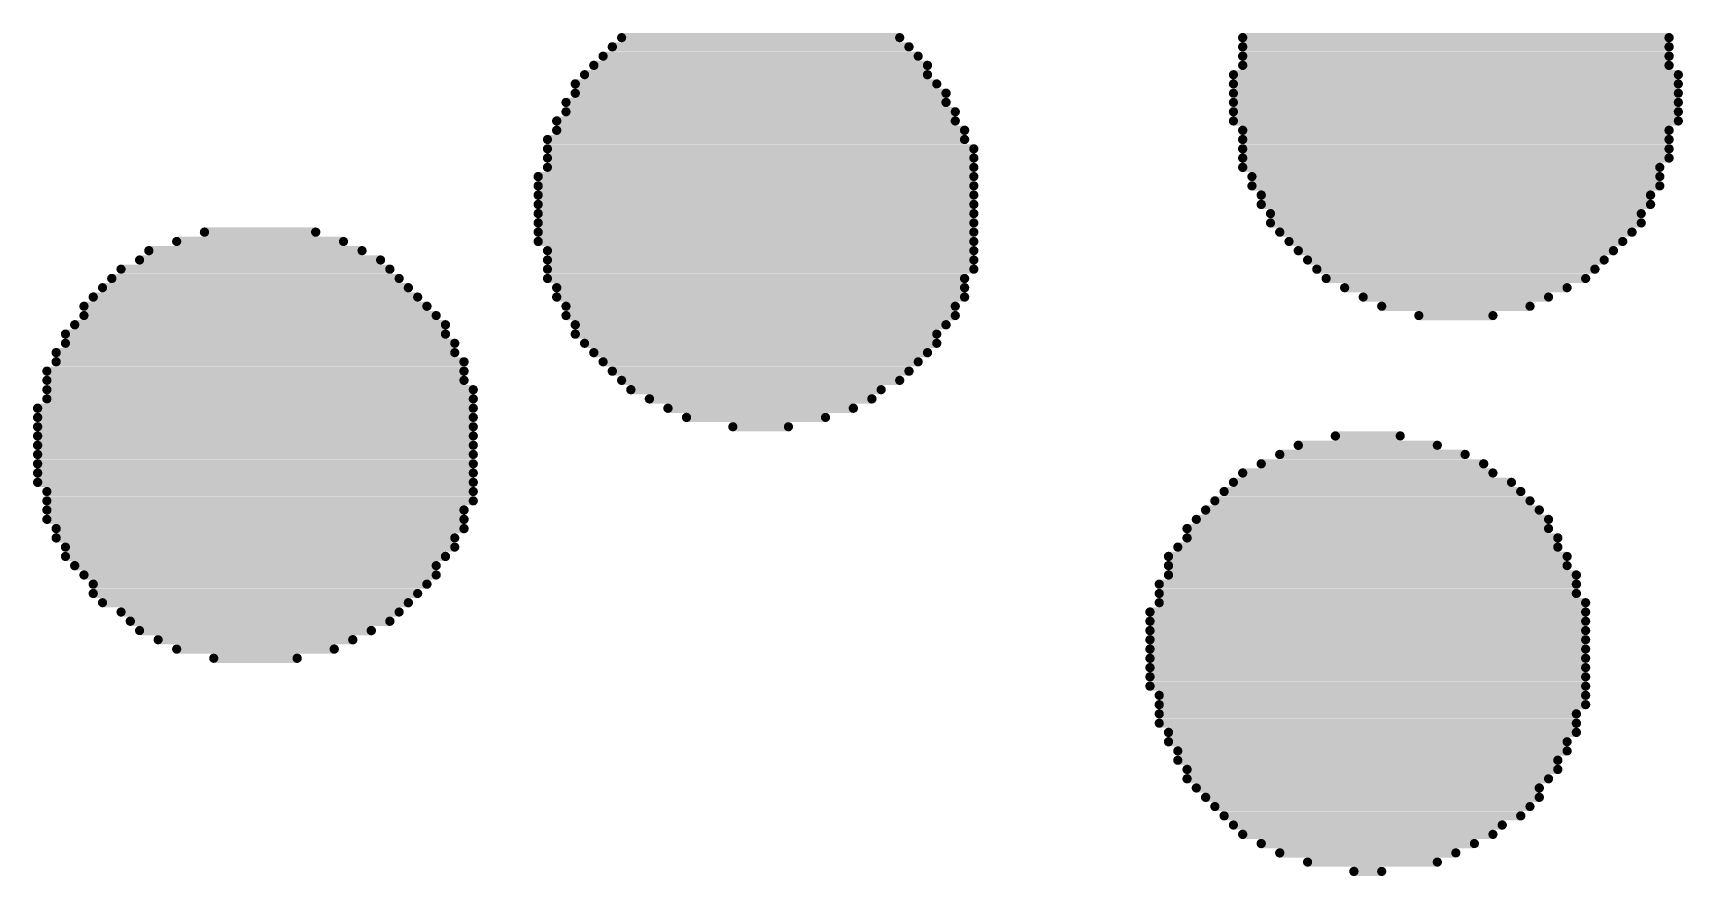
# Model space of a CAD drawing. Header units: millimetres. Extents: x 45 to 209, y 90 to 189.
# Drawn here: x 134.918 to 136.048, y 94.905 to 95.483 of the extents above; entities that cross this region are included whole.
import ezdxf

# ---------------------------------------------------------------- set-up
doc = ezdxf.new("R2010")
doc.units = ezdxf.units.MM
doc.layers.add('TopOverlay', color=2, linetype='Continuous')

# ---------------------------------------------------------------- blocks, each defined once
blk = doc.blocks.new('5394DE47_A0E8_4329_8464_7791B7C19310_63')
at = {"layer": 'TopOverlay', "const_width": 0.00635}
for points in [[(1.6017, 1.3242), (1.7922, 1.3242)], [(2.0272, 1.3242), (2.3193, 1.3242)], [(1.589, 1.3115), (1.8049, 1.3115)], [(1.5954, 1.3179), (1.7986, 1.3179)], [(2.0272, 1.3179), (2.3193, 1.3179)], [(2.0272, 1.3115), (2.3193, 1.3115)], [(1.5763, 1.2988), (1.8113, 1.2988)], [(1.5827, 1.3052), (1.8113, 1.3052)], [(2.0208, 1.2988), (2.3256, 1.2988)], [(2.0272, 1.3052), (2.3193, 1.3052)], [(1.57, 1.2925), (1.8176, 1.2925)], [(1.57, 1.2861), (1.824, 1.2861)], [(2.0208, 1.2925), (2.3256, 1.2925)], [(2.0208, 1.2861), (2.3256, 1.2861)], [(1.5636, 1.2798), (1.824, 1.2798)], [(2.0208, 1.2798), (2.3256, 1.2798)], [(1.5573, 1.2671), (1.8303, 1.2671)], [(1.5636, 1.2734), (1.8303, 1.2734)], [(2.0208, 1.2734), (2.3256, 1.2734)], [(2.0208, 1.2671), (2.3256, 1.2671)], [(1.5509, 1.2544), (1.8367, 1.2544)], [(1.5573, 1.2607), (1.8367, 1.2607)], [(2.0272, 1.2607), (2.3193, 1.2607)], [(2.0272, 1.2544), (2.3193, 1.2544)], [(1.5509, 1.248), (1.843, 1.248)], [(1.5509, 1.2417), (1.843, 1.2417)], [(2.0272, 1.248), (2.3193, 1.248)], [(2.0272, 1.2417), (2.3193, 1.2417)], [(1.5446, 1.229), (1.843, 1.229)], [(1.5509, 1.2353), (1.843, 1.2353)], [(2.0272, 1.2353), (2.3129, 1.2353)], [(2.0335, 1.229), (2.3129, 1.229)], [(1.5446, 1.2226), (1.843, 1.2226)], [(2.0335, 1.2226), (2.3129, 1.2226)], [(1.5446, 1.2163), (1.843, 1.2163)], [(1.5446, 1.2099), (1.843, 1.2099)], [(2.0399, 1.2163), (2.3066, 1.2163)], [(2.0399, 1.2099), (2.3066, 1.2099)], [(1.5446, 1.2036), (1.843, 1.2036)], [(1.5446, 1.1972), (1.843, 1.1972)], [(2.0462, 1.2036), (2.3002, 1.2036)], [(2.0462, 1.1972), (2.3002, 1.1972)], [(1.2969, 1.1845), (1.4112, 1.1845)], [(1.316, 1.1909), (1.3922, 1.1909)], [(1.5446, 1.1909), (1.843, 1.1909)], [(1.5446, 1.1845), (1.843, 1.1845)], [(2.0526, 1.1909), (2.2939, 1.1909)], [(2.0589, 1.1845), (2.2875, 1.1845)], [(1.2779, 1.1782), (1.4239, 1.1782)], [(1.5509, 1.1782), (1.843, 1.1782)], [(2.0653, 1.1782), (2.2812, 1.1782)], [(1.2588, 1.1655), (1.443, 1.1655)], [(1.2715, 1.1718), (1.4366, 1.1718)], [(1.5509, 1.1718), (1.843, 1.1718)], [(1.5509, 1.1655), (1.843, 1.1655)], [(2.0716, 1.1718), (2.2748, 1.1718)], [(2.078, 1.1655), (2.2685, 1.1655)], [(1.2461, 1.1528), (1.4557, 1.1528)], [(1.2525, 1.1591), (1.4493, 1.1591)], [(1.5509, 1.1591), (1.8367, 1.1591)], [(1.5573, 1.1528), (1.8367, 1.1528)], [(2.0843, 1.1591), (2.2621, 1.1591)], [(2.097, 1.1528), (2.2494, 1.1528)], [(1.2334, 1.1401), (1.4684, 1.1401)], [(1.2398, 1.1464), (1.462, 1.1464)], [(1.5573, 1.1464), (1.8367, 1.1464)], [(1.5636, 1.1401), (1.8303, 1.1401)], [(2.1097, 1.1464), (2.2367, 1.1464)], [(2.1224, 1.1401), (2.224, 1.1401)], [(1.2271, 1.1274), (1.4811, 1.1274)], [(1.2334, 1.1337), (1.4747, 1.1337)], [(1.5636, 1.1337), (1.8303, 1.1337)], [(1.57, 1.1274), (1.824, 1.1274)], [(2.1478, 1.1337), (2.1986, 1.1337)], [(1.2207, 1.121), (1.4811, 1.121)], [(1.57, 1.121), (1.8176, 1.121)], [(1.2144, 1.1083), (1.4874, 1.1083)], [(1.2207, 1.1147), (1.4874, 1.1147)], [(1.5763, 1.1147), (1.8176, 1.1147)], [(1.5827, 1.1083), (1.8113, 1.1083)], [(1.208, 1.0956), (1.4938, 1.0956)], [(1.2144, 1.102), (1.4938, 1.102)], [(1.589, 1.102), (1.8049, 1.102)], [(1.5954, 1.0956), (1.7986, 1.0956)], [(1.208, 1.0893), (1.4938, 1.0893)], [(1.208, 1.0829), (1.5001, 1.0829)], [(1.6017, 1.0893), (1.7922, 1.0893)], [(1.6081, 1.0829), (1.7795, 1.0829)], [(1.208, 1.0766), (1.5001, 1.0766)], [(1.6208, 1.0766), (1.7732, 1.0766)], [(1.2017, 1.0702), (1.5001, 1.0702)], [(1.2017, 1.0639), (1.5001, 1.0639)], [(1.6335, 1.0702), (1.7605, 1.0702)], [(1.6462, 1.0639), (1.7414, 1.0639)], [(1.2017, 1.0575), (1.5001, 1.0575)], [(1.2017, 1.0512), (1.5001, 1.0512)], [(1.6779, 1.0575), (1.716, 1.0575)], [(2.0907, 1.0512), (2.1351, 1.0512)], [(1.2017, 1.0448), (1.5001, 1.0448)], [(1.2017, 1.0385), (1.5001, 1.0385)], [(2.0526, 1.0385), (2.1796, 1.0385)], [(2.0653, 1.0448), (2.1605, 1.0448)], [(1.2017, 1.0321), (1.5001, 1.0321)], [(1.2017, 1.0258), (1.5001, 1.0258)], [(2.0272, 1.0258), (2.1986, 1.0258)], [(2.0399, 1.0321), (2.1923, 1.0321)], [(1.2017, 1.0194), (1.5001, 1.0194)], [(2.0208, 1.0194), (2.2113, 1.0194)], [(1.208, 1.0131), (1.5001, 1.0131)], [(1.208, 1.0067), (1.5001, 1.0067)], [(2.0081, 1.0067), (2.224, 1.0067)], [(2.0145, 1.0131), (2.2177, 1.0131)], [(1.208, 1.0004), (1.4938, 1.0004)], [(1.208, 0.994), (1.4938, 0.994)], [(1.9954, 0.994), (2.2367, 0.994)], [(2.0018, 1.0004), (2.2304, 1.0004)], [(1.2144, 0.9877), (1.4938, 0.9877)], [(1.2144, 0.9813), (1.4874, 0.9813)], [(1.9891, 0.9877), (2.2367, 0.9877)], [(1.9891, 0.9813), (2.2431, 0.9813)], [(1.2207, 0.975), (1.4874, 0.975)], [(1.9827, 0.975), (2.2431, 0.975)], [(1.2207, 0.9686), (1.4811, 0.9686)], [(1.2271, 0.9623), (1.4747, 0.9623)], [(1.9764, 0.9686), (2.2494, 0.9686)], [(1.9764, 0.9623), (2.2494, 0.9623)], [(1.2334, 0.9559), (1.4747, 0.9559)], [(1.2398, 0.9496), (1.4684, 0.9496)], [(1.97, 0.9496), (2.2558, 0.9496)], [(1.9764, 0.9559), (2.2558, 0.9559)], [(1.2398, 0.9432), (1.462, 0.9432)], [(1.2461, 0.9369), (1.4557, 0.9369)], [(1.97, 0.9432), (2.2558, 0.9432)], [(1.97, 0.9369), (2.2621, 0.9369)], [(1.2588, 0.9305), (1.4493, 0.9305)], [(1.2652, 0.9242), (1.443, 0.9242)], [(1.9637, 0.9305), (2.2621, 0.9305)], [(1.9637, 0.9242), (2.2621, 0.9242)], [(1.2715, 0.9178), (1.4303, 0.9178)], [(1.9637, 0.9178), (2.2621, 0.9178)], [(1.2842, 0.9115), (1.4176, 0.9115)], [(1.2969, 0.9051), (1.4049, 0.9051)], [(1.9637, 0.9115), (2.2621, 0.9115)], [(1.9637, 0.9051), (2.2621, 0.9051)], [(1.3223, 0.8988), (1.3795, 0.8988)], [(1.9637, 0.8988), (2.2621, 0.8988)], [(1.9637, 0.8924), (2.2621, 0.8924)], [(1.9637, 0.8861), (2.2621, 0.8861)], [(1.9637, 0.8797), (2.2621, 0.8797)], [(1.97, 0.8734), (2.2621, 0.8734)], [(1.97, 0.867), (2.2621, 0.867)], [(1.97, 0.8607), (2.2558, 0.8607)], [(1.97, 0.8543), (2.2558, 0.8543)], [(1.9764, 0.848), (2.2558, 0.848)], [(1.9764, 0.8416), (2.2494, 0.8416)], [(1.9827, 0.8353), (2.2494, 0.8353)], [(1.9827, 0.8289), (2.2431, 0.8289)], [(1.9891, 0.8226), (2.2431, 0.8226)], [(1.9891, 0.8162), (2.2367, 0.8162)], [(1.9954, 0.8099), (2.2304, 0.8099)], [(2.0018, 0.8035), (2.2304, 0.8035)], [(2.0081, 0.7972), (2.224, 0.7972)], [(2.0145, 0.7908), (2.2177, 0.7908)], [(2.0208, 0.7845), (2.205, 0.7845)], [(2.0272, 0.7781), (2.1986, 0.7781)], [(2.0399, 0.7718), (2.1859, 0.7718)], [(2.0526, 0.7654), (2.1732, 0.7654)], [(2.0716, 0.7591), (2.1605, 0.7591)], [(2.1034, 0.7527), (2.1224, 0.7527)]]:
    blk.add_lwpolyline(points, dxfattribs=at)
at = {"layer": 'TopOverlay', "const_width": 0.00317}
for points in [[(1.6002, 1.3242, 1), (1.6033, 1.3242, 1)], [(1.7907, 1.3242, 1), (1.7938, 1.3242, 1)], [(2.0256, 1.3242, 1), (2.0288, 1.3242, 1)], [(2.3177, 1.3242, 1), (2.3209, 1.3242, 1)], [(1.5875, 1.3115, 1), (1.5906, 1.3115, 1)], [(1.5938, 1.3179, 1), (1.597, 1.3179, 1)], [(1.797, 1.3179, 1), (1.8002, 1.3179, 1)], [(1.8034, 1.3115, 1), (1.8065, 1.3115, 1)], [(2.0256, 1.3179, 1), (2.0288, 1.3179, 1)], [(2.0256, 1.3115, 1), (2.0288, 1.3115, 1)], [(2.3177, 1.3179, 1), (2.3209, 1.3179, 1)], [(2.3177, 1.3115, 1), (2.3209, 1.3115, 1)], [(1.5748, 1.2988, 1), (1.5779, 1.2988, 1)], [(1.5811, 1.3052, 1), (1.5843, 1.3052, 1)], [(1.8097, 1.3052, 1), (1.8129, 1.3052, 1)], [(1.8097, 1.2988, 1), (1.8129, 1.2988, 1)], [(2.0193, 1.2988, 1), (2.0224, 1.2988, 1)], [(2.0256, 1.3052, 1), (2.0288, 1.3052, 1)], [(2.3177, 1.3052, 1), (2.3209, 1.3052, 1)], [(2.3241, 1.2988, 1), (2.3272, 1.2988, 1)], [(1.5684, 1.2925, 1), (1.5716, 1.2925, 1)], [(1.5684, 1.2861, 1), (1.5716, 1.2861, 1)], [(1.8161, 1.2925, 1), (1.8192, 1.2925, 1)], [(1.8224, 1.2861, 1), (1.8256, 1.2861, 1)], [(2.0193, 1.2925, 1), (2.0224, 1.2925, 1)], [(2.0193, 1.2861, 1), (2.0224, 1.2861, 1)], [(2.3241, 1.2925, 1), (2.3272, 1.2925, 1)], [(2.3241, 1.2861, 1), (2.3272, 1.2861, 1)], [(1.5621, 1.2798, 1), (1.5652, 1.2798, 1)], [(1.8224, 1.2798, 1), (1.8256, 1.2798, 1)], [(2.0193, 1.2798, 1), (2.0224, 1.2798, 1)], [(2.3241, 1.2798, 1), (2.3272, 1.2798, 1)], [(1.5557, 1.2671, 1), (1.5589, 1.2671, 1)], [(1.5621, 1.2734, 1), (1.5652, 1.2734, 1)], [(1.8288, 1.2734, 1), (1.8319, 1.2734, 1)], [(1.8288, 1.2671, 1), (1.8319, 1.2671, 1)], [(2.0193, 1.2734, 1), (2.0224, 1.2734, 1)], [(2.0193, 1.2671, 1), (2.0224, 1.2671, 1)], [(2.3241, 1.2734, 1), (2.3272, 1.2734, 1)], [(2.3241, 1.2671, 1), (2.3272, 1.2671, 1)], [(1.5494, 1.2544, 1), (1.5525, 1.2544, 1)], [(1.5557, 1.2607, 1), (1.5589, 1.2607, 1)], [(1.8351, 1.2607, 1), (1.8383, 1.2607, 1)], [(1.8351, 1.2544, 1), (1.8383, 1.2544, 1)], [(2.0256, 1.2607, 1), (2.0288, 1.2607, 1)], [(2.0256, 1.2544, 1), (2.0288, 1.2544, 1)], [(2.3177, 1.2607, 1), (2.3209, 1.2607, 1)], [(2.3177, 1.2544, 1), (2.3209, 1.2544, 1)], [(1.5494, 1.248, 1), (1.5525, 1.248, 1)], [(1.5494, 1.2417, 1), (1.5525, 1.2417, 1)], [(1.8415, 1.248, 1), (1.8446, 1.248, 1)], [(1.8415, 1.2417, 1), (1.8446, 1.2417, 1)], [(2.0256, 1.248, 1), (2.0288, 1.248, 1)], [(2.0256, 1.2417, 1), (2.0288, 1.2417, 1)], [(2.3177, 1.248, 1), (2.3209, 1.248, 1)], [(2.3177, 1.2417, 1), (2.3209, 1.2417, 1)], [(1.543, 1.229, 1), (1.5462, 1.229, 1)], [(1.5494, 1.2353, 1), (1.5525, 1.2353, 1)], [(1.8415, 1.2353, 1), (1.8446, 1.2353, 1)], [(1.8415, 1.229, 1), (1.8446, 1.229, 1)], [(2.0256, 1.2353, 1), (2.0288, 1.2353, 1)], [(2.032, 1.229, 1), (2.0351, 1.229, 1)], [(2.3114, 1.2353, 1), (2.3145, 1.2353, 1)], [(2.3114, 1.229, 1), (2.3145, 1.229, 1)], [(1.543, 1.2226, 1), (1.5462, 1.2226, 1)], [(1.8415, 1.2226, 1), (1.8446, 1.2226, 1)], [(2.032, 1.2226, 1), (2.0351, 1.2226, 1)], [(2.3114, 1.2226, 1), (2.3145, 1.2226, 1)], [(1.543, 1.2163, 1), (1.5462, 1.2163, 1)], [(1.543, 1.2099, 1), (1.5462, 1.2099, 1)], [(1.8415, 1.2163, 1), (1.8446, 1.2163, 1)], [(1.8415, 1.2099, 1), (1.8446, 1.2099, 1)], [(2.0383, 1.2163, 1), (2.0415, 1.2163, 1)], [(2.0383, 1.2099, 1), (2.0415, 1.2099, 1)], [(2.305, 1.2163, 1), (2.3082, 1.2163, 1)], [(2.305, 1.2099, 1), (2.3082, 1.2099, 1)], [(1.543, 1.2036, 1), (1.5462, 1.2036, 1)], [(1.543, 1.1972, 1), (1.5462, 1.1972, 1)], [(1.8415, 1.2036, 1), (1.8446, 1.2036, 1)], [(1.8415, 1.1972, 1), (1.8446, 1.1972, 1)], [(2.0447, 1.2036, 1), (2.0478, 1.2036, 1)], [(2.0447, 1.1972, 1), (2.0478, 1.1972, 1)], [(2.2987, 1.2036, 1), (2.3018, 1.2036, 1)], [(2.2987, 1.1972, 1), (2.3018, 1.1972, 1)], [(1.2954, 1.1845, 1), (1.2985, 1.1845, 1)], [(1.3144, 1.1909, 1), (1.3176, 1.1909, 1)], [(1.3906, 1.1909, 1), (1.3938, 1.1909, 1)], [(1.4097, 1.1845, 1), (1.4128, 1.1845, 1)], [(1.543, 1.1909, 1), (1.5462, 1.1909, 1)], [(1.543, 1.1845, 1), (1.5462, 1.1845, 1)], [(1.8415, 1.1909, 1), (1.8446, 1.1909, 1)], [(1.8415, 1.1845, 1), (1.8446, 1.1845, 1)], [(2.051, 1.1909, 1), (2.0542, 1.1909, 1)], [(2.0574, 1.1845, 1), (2.0605, 1.1845, 1)], [(2.286, 1.1845, 1), (2.2891, 1.1845, 1)], [(2.2923, 1.1909, 1), (2.2955, 1.1909, 1)], [(1.2763, 1.1782, 1), (1.2795, 1.1782, 1)], [(1.4224, 1.1782, 1), (1.4255, 1.1782, 1)], [(1.5494, 1.1782, 1), (1.5525, 1.1782, 1)], [(1.8415, 1.1782, 1), (1.8446, 1.1782, 1)], [(2.0637, 1.1782, 1), (2.0669, 1.1782, 1)], [(2.2796, 1.1782, 1), (2.2828, 1.1782, 1)], [(1.2573, 1.1655, 1), (1.2604, 1.1655, 1)], [(1.27, 1.1718, 1), (1.2731, 1.1718, 1)], [(1.4351, 1.1718, 1), (1.4382, 1.1718, 1)], [(1.4414, 1.1655, 1), (1.4446, 1.1655, 1)], [(1.5494, 1.1718, 1), (1.5525, 1.1718, 1)], [(1.5494, 1.1655, 1), (1.5525, 1.1655, 1)], [(1.8415, 1.1718, 1), (1.8446, 1.1718, 1)], [(1.8415, 1.1655, 1), (1.8446, 1.1655, 1)], [(2.0701, 1.1718, 1), (2.0732, 1.1718, 1)], [(2.0764, 1.1655, 1), (2.0796, 1.1655, 1)], [(2.2669, 1.1655, 1), (2.2701, 1.1655, 1)], [(2.2733, 1.1718, 1), (2.2764, 1.1718, 1)], [(1.2446, 1.1528, 1), (1.2477, 1.1528, 1)], [(1.2509, 1.1591, 1), (1.2541, 1.1591, 1)], [(1.4478, 1.1591, 1), (1.4509, 1.1591, 1)], [(1.4541, 1.1528, 1), (1.4573, 1.1528, 1)], [(1.5494, 1.1591, 1), (1.5525, 1.1591, 1)], [(1.5557, 1.1528, 1), (1.5589, 1.1528, 1)], [(1.8351, 1.1591, 1), (1.8383, 1.1591, 1)], [(1.8351, 1.1528, 1), (1.8383, 1.1528, 1)], [(2.0828, 1.1591, 1), (2.0859, 1.1591, 1)], [(2.0955, 1.1528, 1), (2.0986, 1.1528, 1)], [(2.2479, 1.1528, 1), (2.251, 1.1528, 1)], [(2.2606, 1.1591, 1), (2.2637, 1.1591, 1)], [(1.2319, 1.1401, 1), (1.235, 1.1401, 1)], [(1.2382, 1.1464, 1), (1.2414, 1.1464, 1)], [(1.4605, 1.1464, 1), (1.4636, 1.1464, 1)], [(1.4668, 1.1401, 1), (1.47, 1.1401, 1)], [(1.5557, 1.1464, 1), (1.5589, 1.1464, 1)], [(1.5621, 1.1401, 1), (1.5652, 1.1401, 1)], [(1.8288, 1.1401, 1), (1.8319, 1.1401, 1)], [(1.8351, 1.1464, 1), (1.8383, 1.1464, 1)], [(2.1082, 1.1464, 1), (2.1113, 1.1464, 1)], [(2.1209, 1.1401, 1), (2.124, 1.1401, 1)], [(2.2225, 1.1401, 1), (2.2256, 1.1401, 1)], [(2.2352, 1.1464, 1), (2.2383, 1.1464, 1)], [(1.2255, 1.1274, 1), (1.2287, 1.1274, 1)], [(1.2319, 1.1337, 1), (1.235, 1.1337, 1)], [(1.4732, 1.1337, 1), (1.4763, 1.1337, 1)], [(1.4795, 1.1274, 1), (1.4827, 1.1274, 1)], [(1.5621, 1.1337, 1), (1.5652, 1.1337, 1)], [(1.5684, 1.1274, 1), (1.5716, 1.1274, 1)], [(1.8224, 1.1274, 1), (1.8256, 1.1274, 1)], [(1.8288, 1.1337, 1), (1.8319, 1.1337, 1)], [(2.1463, 1.1337, 1), (2.1494, 1.1337, 1)], [(2.1971, 1.1337, 1), (2.2002, 1.1337, 1)], [(1.2192, 1.121, 1), (1.2223, 1.121, 1)], [(1.4795, 1.121, 1), (1.4827, 1.121, 1)], [(1.5684, 1.121, 1), (1.5716, 1.121, 1)], [(1.8161, 1.121, 1), (1.8192, 1.121, 1)], [(1.2128, 1.1083, 1), (1.216, 1.1083, 1)], [(1.2192, 1.1147, 1), (1.2223, 1.1147, 1)], [(1.4859, 1.1147, 1), (1.489, 1.1147, 1)], [(1.4859, 1.1083, 1), (1.489, 1.1083, 1)], [(1.5748, 1.1147, 1), (1.5779, 1.1147, 1)], [(1.5811, 1.1083, 1), (1.5843, 1.1083, 1)], [(1.8097, 1.1083, 1), (1.8129, 1.1083, 1)], [(1.8161, 1.1147, 1), (1.8192, 1.1147, 1)], [(1.2065, 1.0956, 1), (1.2096, 1.0956, 1)], [(1.2128, 1.102, 1), (1.216, 1.102, 1)], [(1.4922, 1.102, 1), (1.4954, 1.102, 1)], [(1.4922, 1.0956, 1), (1.4954, 1.0956, 1)], [(1.5875, 1.102, 1), (1.5906, 1.102, 1)], [(1.5938, 1.0956, 1), (1.597, 1.0956, 1)], [(1.797, 1.0956, 1), (1.8002, 1.0956, 1)], [(1.8034, 1.102, 1), (1.8065, 1.102, 1)], [(1.2065, 1.0893, 1), (1.2096, 1.0893, 1)], [(1.2065, 1.0829, 1), (1.2096, 1.0829, 1)], [(1.4922, 1.0893, 1), (1.4954, 1.0893, 1)], [(1.4986, 1.0829, 1), (1.5017, 1.0829, 1)], [(1.6002, 1.0893, 1), (1.6033, 1.0893, 1)], [(1.6065, 1.0829, 1), (1.6097, 1.0829, 1)], [(1.778, 1.0829, 1), (1.7811, 1.0829, 1)], [(1.7907, 1.0893, 1), (1.7938, 1.0893, 1)], [(1.2065, 1.0766, 1), (1.2096, 1.0766, 1)], [(1.4986, 1.0766, 1), (1.5017, 1.0766, 1)], [(1.6192, 1.0766, 1), (1.6224, 1.0766, 1)], [(1.7716, 1.0766, 1), (1.7748, 1.0766, 1)], [(1.2001, 1.0702, 1), (1.2033, 1.0702, 1)], [(1.2001, 1.0639, 1), (1.2033, 1.0639, 1)], [(1.4986, 1.0702, 1), (1.5017, 1.0702, 1)], [(1.4986, 1.0639, 1), (1.5017, 1.0639, 1)], [(1.6319, 1.0702, 1), (1.6351, 1.0702, 1)], [(1.6446, 1.0639, 1), (1.6478, 1.0639, 1)], [(1.7399, 1.0639, 1), (1.743, 1.0639, 1)], [(1.7589, 1.0702, 1), (1.7621, 1.0702, 1)], [(1.2001, 1.0575, 1), (1.2033, 1.0575, 1)], [(1.2001, 1.0512, 1), (1.2033, 1.0512, 1)], [(1.4986, 1.0575, 1), (1.5017, 1.0575, 1)], [(1.4986, 1.0512, 1), (1.5017, 1.0512, 1)], [(1.6764, 1.0575, 1), (1.6795, 1.0575, 1)], [(1.7145, 1.0575, 1), (1.7176, 1.0575, 1)], [(2.0891, 1.0512, 1), (2.0923, 1.0512, 1)], [(2.1336, 1.0512, 1), (2.1367, 1.0512, 1)], [(1.2001, 1.0448, 1), (1.2033, 1.0448, 1)], [(1.2001, 1.0385, 1), (1.2033, 1.0385, 1)], [(1.4986, 1.0448, 1), (1.5017, 1.0448, 1)], [(1.4986, 1.0385, 1), (1.5017, 1.0385, 1)], [(2.051, 1.0385, 1), (2.0542, 1.0385, 1)], [(2.0637, 1.0448, 1), (2.0669, 1.0448, 1)], [(2.159, 1.0448, 1), (2.1621, 1.0448, 1)], [(2.178, 1.0385, 1), (2.1812, 1.0385, 1)], [(1.2001, 1.0321, 1), (1.2033, 1.0321, 1)], [(1.2001, 1.0258, 1), (1.2033, 1.0258, 1)], [(1.4986, 1.0321, 1), (1.5017, 1.0321, 1)], [(1.4986, 1.0258, 1), (1.5017, 1.0258, 1)], [(2.0256, 1.0258, 1), (2.0288, 1.0258, 1)], [(2.0383, 1.0321, 1), (2.0415, 1.0321, 1)], [(2.1907, 1.0321, 1), (2.1939, 1.0321, 1)], [(2.1971, 1.0258, 1), (2.2002, 1.0258, 1)], [(1.2001, 1.0194, 1), (1.2033, 1.0194, 1)], [(1.4986, 1.0194, 1), (1.5017, 1.0194, 1)], [(2.0193, 1.0194, 1), (2.0224, 1.0194, 1)], [(2.2098, 1.0194, 1), (2.2129, 1.0194, 1)], [(1.2065, 1.0131, 1), (1.2096, 1.0131, 1)], [(1.2065, 1.0067, 1), (1.2096, 1.0067, 1)], [(1.4986, 1.0131, 1), (1.5017, 1.0131, 1)], [(1.4986, 1.0067, 1), (1.5017, 1.0067, 1)], [(2.0066, 1.0067, 1), (2.0097, 1.0067, 1)], [(2.0129, 1.0131, 1), (2.0161, 1.0131, 1)], [(2.2161, 1.0131, 1), (2.2193, 1.0131, 1)], [(2.2225, 1.0067, 1), (2.2256, 1.0067, 1)], [(1.2065, 1.0004, 1), (1.2096, 1.0004, 1)], [(1.2065, 0.994, 1), (1.2096, 0.994, 1)], [(1.4922, 1.0004, 1), (1.4954, 1.0004, 1)], [(1.4922, 0.994, 1), (1.4954, 0.994, 1)], [(1.9939, 0.994, 1), (1.997, 0.994, 1)], [(2.0002, 1.0004, 1), (2.0034, 1.0004, 1)], [(2.2288, 1.0004, 1), (2.232, 1.0004, 1)], [(2.2352, 0.994, 1), (2.2383, 0.994, 1)], [(1.2128, 0.9877, 1), (1.216, 0.9877, 1)], [(1.2128, 0.9813, 1), (1.216, 0.9813, 1)], [(1.4859, 0.9813, 1), (1.489, 0.9813, 1)], [(1.4922, 0.9877, 1), (1.4954, 0.9877, 1)], [(1.9875, 0.9877, 1), (1.9907, 0.9877, 1)], [(1.9875, 0.9813, 1), (1.9907, 0.9813, 1)], [(2.2352, 0.9877, 1), (2.2383, 0.9877, 1)], [(2.2415, 0.9813, 1), (2.2447, 0.9813, 1)], [(1.2192, 0.975, 1), (1.2223, 0.975, 1)], [(1.4859, 0.975, 1), (1.489, 0.975, 1)], [(1.9812, 0.975, 1), (1.9843, 0.975, 1)], [(2.2415, 0.975, 1), (2.2447, 0.975, 1)], [(1.2192, 0.9686, 1), (1.2223, 0.9686, 1)], [(1.2255, 0.9623, 1), (1.2287, 0.9623, 1)], [(1.4732, 0.9623, 1), (1.4763, 0.9623, 1)], [(1.4795, 0.9686, 1), (1.4827, 0.9686, 1)], [(1.9748, 0.9686, 1), (1.978, 0.9686, 1)], [(1.9748, 0.9623, 1), (1.978, 0.9623, 1)], [(2.2479, 0.9686, 1), (2.251, 0.9686, 1)], [(2.2479, 0.9623, 1), (2.251, 0.9623, 1)], [(1.2319, 0.9559, 1), (1.235, 0.9559, 1)], [(1.2382, 0.9496, 1), (1.2414, 0.9496, 1)], [(1.4668, 0.9496, 1), (1.47, 0.9496, 1)], [(1.4732, 0.9559, 1), (1.4763, 0.9559, 1)], [(1.9685, 0.9496, 1), (1.9716, 0.9496, 1)], [(1.9748, 0.9559, 1), (1.978, 0.9559, 1)], [(2.2542, 0.9559, 1), (2.2574, 0.9559, 1)], [(2.2542, 0.9496, 1), (2.2574, 0.9496, 1)], [(1.2382, 0.9432, 1), (1.2414, 0.9432, 1)], [(1.2446, 0.9369, 1), (1.2477, 0.9369, 1)], [(1.4541, 0.9369, 1), (1.4573, 0.9369, 1)], [(1.4605, 0.9432, 1), (1.4636, 0.9432, 1)], [(1.9685, 0.9432, 1), (1.9716, 0.9432, 1)], [(1.9685, 0.9369, 1), (1.9716, 0.9369, 1)], [(2.2542, 0.9432, 1), (2.2574, 0.9432, 1)], [(2.2606, 0.9369, 1), (2.2637, 0.9369, 1)], [(1.2573, 0.9305, 1), (1.2604, 0.9305, 1)], [(1.2636, 0.9242, 1), (1.2668, 0.9242, 1)], [(1.4414, 0.9242, 1), (1.4446, 0.9242, 1)], [(1.4478, 0.9305, 1), (1.4509, 0.9305, 1)], [(1.9621, 0.9305, 1), (1.9653, 0.9305, 1)], [(1.9621, 0.9242, 1), (1.9653, 0.9242, 1)], [(2.2606, 0.9305, 1), (2.2637, 0.9305, 1)], [(2.2606, 0.9242, 1), (2.2637, 0.9242, 1)], [(1.27, 0.9178, 1), (1.2731, 0.9178, 1)], [(1.4287, 0.9178, 1), (1.4319, 0.9178, 1)], [(1.9621, 0.9178, 1), (1.9653, 0.9178, 1)], [(2.2606, 0.9178, 1), (2.2637, 0.9178, 1)], [(1.2827, 0.9115, 1), (1.2858, 0.9115, 1)], [(1.2954, 0.9051, 1), (1.2985, 0.9051, 1)], [(1.4033, 0.9051, 1), (1.4065, 0.9051, 1)], [(1.416, 0.9115, 1), (1.4192, 0.9115, 1)], [(1.9621, 0.9115, 1), (1.9653, 0.9115, 1)], [(1.9621, 0.9051, 1), (1.9653, 0.9051, 1)], [(2.2606, 0.9115, 1), (2.2637, 0.9115, 1)], [(2.2606, 0.9051, 1), (2.2637, 0.9051, 1)], [(1.3208, 0.8988, 1), (1.3239, 0.8988, 1)], [(1.3779, 0.8988, 1), (1.3811, 0.8988, 1)], [(1.9621, 0.8988, 1), (1.9653, 0.8988, 1)], [(1.9621, 0.8924, 1), (1.9653, 0.8924, 1)], [(2.2606, 0.8988, 1), (2.2637, 0.8988, 1)], [(2.2606, 0.8924, 1), (2.2637, 0.8924, 1)], [(1.9621, 0.8861, 1), (1.9653, 0.8861, 1)], [(1.9621, 0.8797, 1), (1.9653, 0.8797, 1)], [(2.2606, 0.8861, 1), (2.2637, 0.8861, 1)], [(2.2606, 0.8797, 1), (2.2637, 0.8797, 1)], [(1.9685, 0.8734, 1), (1.9716, 0.8734, 1)], [(2.2606, 0.8734, 1), (2.2637, 0.8734, 1)], [(1.9685, 0.867, 1), (1.9716, 0.867, 1)], [(1.9685, 0.8607, 1), (1.9716, 0.8607, 1)], [(2.2542, 0.8607, 1), (2.2574, 0.8607, 1)], [(2.2606, 0.867, 1), (2.2637, 0.867, 1)], [(1.9685, 0.8543, 1), (1.9716, 0.8543, 1)], [(1.9748, 0.848, 1), (1.978, 0.848, 1)], [(2.2542, 0.8543, 1), (2.2574, 0.8543, 1)], [(2.2542, 0.848, 1), (2.2574, 0.848, 1)], [(1.9748, 0.8416, 1), (1.978, 0.8416, 1)], [(1.9812, 0.8353, 1), (1.9843, 0.8353, 1)], [(2.2479, 0.8416, 1), (2.251, 0.8416, 1)], [(2.2479, 0.8353, 1), (2.251, 0.8353, 1)], [(1.9812, 0.8289, 1), (1.9843, 0.8289, 1)], [(1.9875, 0.8226, 1), (1.9907, 0.8226, 1)], [(2.2415, 0.8289, 1), (2.2447, 0.8289, 1)], [(2.2415, 0.8226, 1), (2.2447, 0.8226, 1)], [(1.9875, 0.8162, 1), (1.9907, 0.8162, 1)], [(2.2352, 0.8162, 1), (2.2383, 0.8162, 1)], [(1.9939, 0.8099, 1), (1.997, 0.8099, 1)], [(2.0002, 0.8035, 1), (2.0034, 0.8035, 1)], [(2.2288, 0.8099, 1), (2.232, 0.8099, 1)], [(2.2288, 0.8035, 1), (2.232, 0.8035, 1)], [(2.0066, 0.7972, 1), (2.0097, 0.7972, 1)], [(2.0129, 0.7908, 1), (2.0161, 0.7908, 1)], [(2.2161, 0.7908, 1), (2.2193, 0.7908, 1)], [(2.2225, 0.7972, 1), (2.2256, 0.7972, 1)], [(2.0193, 0.7845, 1), (2.0224, 0.7845, 1)], [(2.0256, 0.7781, 1), (2.0288, 0.7781, 1)], [(2.1971, 0.7781, 1), (2.2002, 0.7781, 1)], [(2.2034, 0.7845, 1), (2.2066, 0.7845, 1)], [(2.0383, 0.7718, 1), (2.0415, 0.7718, 1)], [(2.1844, 0.7718, 1), (2.1875, 0.7718, 1)], [(2.051, 0.7654, 1), (2.0542, 0.7654, 1)], [(2.0701, 0.7591, 1), (2.0732, 0.7591, 1)], [(2.159, 0.7591, 1), (2.1621, 0.7591, 1)], [(2.1717, 0.7654, 1), (2.1748, 0.7654, 1)], [(2.1018, 0.7527, 1), (2.105, 0.7527, 1)], [(2.1209, 0.7527, 1), (2.124, 0.7527, 1)]]:
    blk.add_lwpolyline(points, format="xyb", close=True, dxfattribs=at)

msp = doc.modelspace()

# ---------------------------------------------------------------- block references
at = {"rotation": 360}
msp.add_blockref('5394DE47_A0E8_4329_8464_7791B7C19310_63', (133.7194, 94.1552), dxfattribs=at)

doc.saveas('drawing.dxf')
